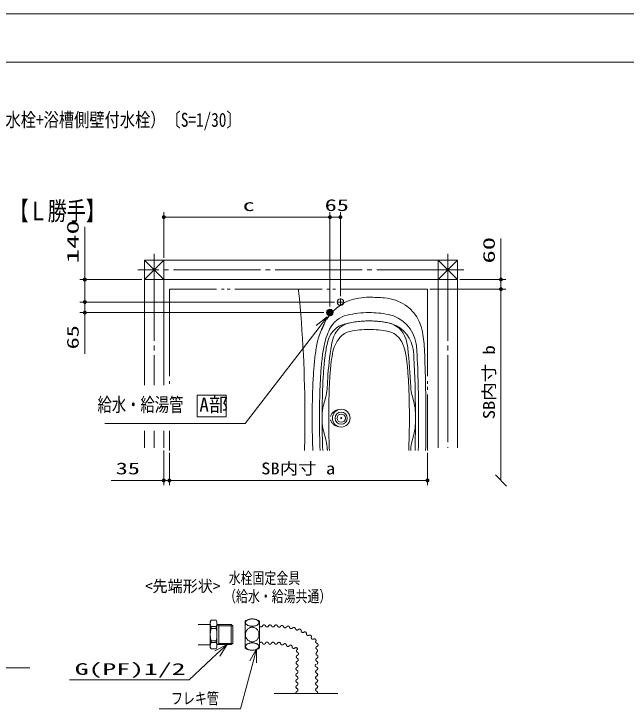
# Model space of a CAD drawing. Units: millimetres on the paper. Extents: x -305 to 305, y -152 to 152.
# Drawn here: x -149.7 to -23.2, y 4.5 to 148.5 of the extents above; entities that cross this region are included whole.
import ezdxf
from ezdxf.enums import TextEntityAlignment as Align

# ---------------------------------------------------------------- set-up
doc = ezdxf.new("R2010")
doc.units = ezdxf.units.MM
for name, pattern in [('LONG_CHAIN', [21, 18, -1, 1, -1]), ('LONG_DASHED2', [13, 12, -1]), ('LONG_DOUBLE_CHAIN', [21.8, 18, -1, 0.6, -0.6, 0.6, -1])]:
    doc.linetypes.add(name, pattern=pattern)
doc.layers.add('0-0_PV', color=7, linetype='Continuous')
for name, color, linetype, lineweight in [('0-1_RV', 7, 'Continuous', 9), ('0-2_0', 7, 'Continuous', 9), ('0-4_図面枠', 3, 'Continuous', 9), ('0-5_DEFPOINTS', 7, 'Continuous', 9)]:
    doc.layers.add(name, color=color, linetype=linetype, lineweight=lineweight)
doc.styles.add('ＭＳ ゴシック', font='')
doc.styles.get('ＭＳ ゴシック').set_extended_font_data('MS Gothic')

# ---------------------------------------------------------------- blocks, each defined once
blk = doc.blocks.new('_DOTSMALL')
at = {"layer": '0-2_0'}
for p, q in [((0.0746, 0.1), (-0.0746, 0.1)), ((0.1223, -0.0248), (-0.1223, -0.0248))]:
    blk.add_line(p, q, dxfattribs=at)
for points in [[(0.125, 0), (0.124, 0.0157), (0.1211, 0.0311), (0.1162, 0.046), (0.1095, 0.0602), (0.1011, 0.0735), (0.0911, 0.0856), (0.0797, 0.0963), (0.067, 0.1055), (0.0532, 0.1131), (0.0386, 0.1189), (0.0234, 0.1228), (0.0078, 0.1248), (-0.0078, 0.1248), (-0.0234, 0.1228), (-0.0386, 0.1189), (-0.0532, 0.1131), (-0.067, 0.1055), (-0.0797, 0.0963), (-0.0911, 0.0856), (-0.1011, 0.0735), (-0.1095, 0.0602), (-0.1162, 0.046), (-0.1211, 0.0311), (-0.124, 0.0157), (-0.125, 0), (0, 0)], [(-0.125, 0), (-0.124, -0.0157), (-0.1211, -0.0311), (-0.1162, -0.046), (-0.1095, -0.0602), (-0.1011, -0.0735), (-0.0911, -0.0856), (-0.0797, -0.0963), (-0.067, -0.1055), (-0.0532, -0.1131), (-0.0386, -0.1189), (-0.0234, -0.1228), (-0.0078, -0.1248), (0.0078, -0.1248), (0.0234, -0.1228), (0.0386, -0.1189), (0.0532, -0.1131), (0.067, -0.1055), (0.0797, -0.0963), (0.0911, -0.0856), (0.1011, -0.0735), (0.1095, -0.0602), (0.1162, -0.046), (0.1211, -0.0311), (0.124, -0.0157), (0.125, 0), (0, 0)]]:
    blk.add_lwpolyline(points, close=True, dxfattribs=at)
blk = doc.blocks.new('_OBLIQUE')
at = {"layer": '0-2_0'}
blk.add_line((-0.5, -0.5), (0.5, 0.5), dxfattribs=at)
blk = doc.blocks.new('_OPEN30')
at = {"layer": '0-2_0'}
blk.add_line((0, 0), (-1, 0), dxfattribs=at)
blk.add_lwpolyline([(-1, 0.2679), (0, 0), (-1, -0.2679)], dxfattribs=at)

msp = doc.modelspace()

# ---------------------------------------------------------------- linework, layer by layer
at = {"layer": '0-1_RV'}
for p, q in [((-118.701, 98.067), (-118.701, 107.477)), ((-84.368, 87.994), (-84.368, 107.477)), ((-82.201, 90.16), (-82.201, 107.477)), ((-118.701, 106.477), (-84.368, 106.477)), ((-84.368, 106.477), (-82.201, 106.477)), ((-135.015, 93.567), (-135.015, 104.491)), ((-49.024, 93.567), (-49.024, 102.078)), ((-118.701, 97.567), (-122.701, 93.567)), ((-118.701, 93.567), (-122.701, 97.567)), ((-122.701, 97.567), (-122.701, 71.71)), ((-58.035, 97.567), (-122.701, 97.567)), ((-118.701, 97.567), (-118.701, 71.71)), ((-58.035, 97.567), (-62.035, 93.567)), ((-58.035, 93.567), (-62.035, 97.567)), ((-62.035, 97.567), (-62.035, 58.734)), ((-58.035, 97.567), (-58.035, 58.734)), ((-123.201, 93.567), (-136.015, 93.567)), ((-135.015, 88.901), (-135.015, 93.567)), ((-58.035, 93.567), (-122.701, 93.567)), ((-57.535, 93.567), (-48.024, 93.567)), ((-49.024, 93.567), (-49.024, 91.567)), ((-135.015, 89.054), (-135.015, 91.374)), ((-135.015, 91.247), (-135.015, 88.927)), ((-90.835, 91.567), (-90.835, 91.233)), ((-63.701, 91.567), (-48.024, 91.567)), ((-49.024, 91.567), (-49.024, 52.012)), ((-49.024, 91.247), (-49.024, 88.927)), ((-83.453, 88.901), (-136.015, 88.901)), ((-135.015, 86.734), (-135.015, 88.901)), ((-85.619, 86.734), (-136.015, 86.734)), ((-135.015, 86.734), (-135.015, 78.181)), ((-83.704, 86.767), (-85.032, 86.767)), ((-83.725, 86.567), (-85.012, 86.567)), ((-83.745, 86.967), (-84.991, 86.967)), ((-83.864, 87.167), (-84.872, 87.167)), ((-84.16, 87.367), (-84.576, 87.367)), ((-84.16, 87.367), (-84.576, 87.367)), ((-83.813, 86.367), (-84.923, 86.367)), ((-84.021, 86.167), (-84.715, 86.167)), ((-111.8, 69.684), (-111.8, 65.188)), ((-111.8, 69.684), (-105.8, 69.684)), ((-105.8, 69.684), (-105.8, 65.188)), ((-85.175, 69.593), (-85.714, 67.552)), ((-67.394, 69.593), (-66.979, 68.018)), ((-111.8, 65.188), (-105.8, 65.188)), ((-122.701, 62.252), (-122.701, 58.734)), ((-118.701, 62.252), (-118.701, 58.734)), ((-85.175, 60.208), (-85.714, 62.249)), ((-67.395, 60.186), (-66.979, 61.765)), ((-118.701, 58.234), (-118.701, 51.012)), ((-117.535, 57.734), (-117.535, 51.012)), ((-64.201, 57.734), (-64.201, 51.012)), ((-118.701, 52.012), (-129.575, 52.012)), ((-117.535, 52.012), (-118.701, 52.012)), ((-64.201, 52.012), (-117.535, 52.012)), ((-108.911, 23.092), (-109.081, 22.797)), ((-108.911, 23.092), (-107.874, 23.092)), ((-107.874, 23.092), (-107.704, 22.797)), ((-109.081, 22.255), (-111.627, 22.255)), ((-109.081, 17.482), (-109.081, 22.797)), ((-107.874, 21.797), (-108.911, 21.797)), ((-108.911, 21.426), (-108.911, 21.797)), ((-107.874, 21.426), (-107.874, 21.797)), ((-107.704, 17.482), (-107.704, 22.797)), ((-107.704, 22.202), (-104.749, 22.202)), ((-107.308, 21.973), (-107.704, 22.202)), ((-107.308, 18.077), (-107.308, 22.202)), ((-107.308, 21.973), (-104.453, 21.973)), ((-104.749, 18.077), (-104.749, 22.202)), ((-104.749, 22.202), (-104.453, 21.973)), ((-104.453, 18.306), (-104.453, 21.973)), ((-107.874, 21.426), (-108.911, 21.426)), ((-107.874, 18.853), (-108.911, 18.853)), ((-108.911, 18.853), (-108.911, 18.482)), ((-107.874, 18.853), (-107.874, 18.482)), ((-109.081, 18.024), (-111.627, 18.024)), ((-108.911, 17.187), (-109.081, 17.482)), ((-107.874, 18.482), (-108.911, 18.482)), ((-107.874, 17.187), (-107.704, 17.482)), ((-107.308, 18.306), (-107.704, 18.077)), ((-107.704, 18.077), (-104.749, 18.077)), ((-107.308, 18.306), (-104.453, 18.306)), ((-104.749, 18.077), (-104.453, 18.306)), ((-108.911, 17.187), (-107.874, 17.187)), ((-82.735, 7.983), (-95.903, 7.983))]:
    msp.add_line(p, q, dxfattribs=at)
at = {"layer": '0-1_RV', "linetype": 'LONG_CHAIN'}
for p, q in [((-120.701, 98.901), (-120.701, 71.71)), ((-60.035, 98.901), (-60.035, 58.734)), ((-56.701, 95.567), (-124.035, 95.567)), ((-82.201, 89.652), (-82.201, 88.149)), ((-82.953, 88.901), (-81.45, 88.901)), ((-85.119, 86.742), (-83.617, 86.742)), ((-84.368, 87.485), (-84.368, 85.983)), ((-120.701, 62.252), (-120.701, 58.734))]:
    msp.add_line(p, q, dxfattribs=at)
at = {"layer": '0-1_RV', "linetype": 'LONG_DOUBLE_CHAIN'}
for p, q in [((-64.201, 91.567), (-64.201, 58.234)), ((-117.535, 62.252), (-117.535, 58.234))]:
    msp.add_line(p, q, dxfattribs=at)
at = {"layer": '0-1_RV', "linetype": 'LONG_DASHED2'}
for p, q in [((-101.914, 17.337), (-101.914, 22.942)), ((-98.927, 17.337), (-98.927, 22.942))]:
    msp.add_line(p, q, dxfattribs=at)
at = {"layer": '0-1_RV', "linetype": 'LONG_DOUBLE_CHAIN'}
msp.add_lwpolyline([(-64.201, 91.567), (-117.535, 91.567), (-117.535, 71.71)], dxfattribs=at)
at = {"layer": '0-1_RV'}
for points in [[(-130.874, 63.826), (-101.901, 63.826), (-86.623, 83.628)], [(-146.4, 13.245), (-172.275, 13.245), (-178.115, 17.138)], [(-138.16, 10.753), (-113.476, 10.753), (-107.643, 16.203)], [(-119.663, 4.754), (-102.826, 4.754), (-100.226, 14.485)]]:
    msp.add_lwpolyline(points, dxfattribs=at)
for centre, radius in [((-82.201, 88.901), 0.667), ((-84.368, 86.734), 0.667), ((-84.368, 86.734), 0.667), ((-82.035, 64.901), 1.833), ((-82.035, 64.901), 1.25), ((-82.035, 64.901), 0.85), ((-82.035, 64.901), 0.1), ((-82.035, 64.901), 0.0833)]:
    msp.add_circle(centre, radius, dxfattribs=at)
for centre, radius, start, end in [((-356.868, 64.901), 267.333, 0, 5.65274), ((-77.056, 80.511), 9.333, 98.32029, 148.83966), ((-76.285, 75.234), 14.667, 90, 98.32029), ((-76.285, 53.234), 36.667, 85.04556, 90.00001), ((-73.982, 79.801), 10, 71.53272, 85.04556), ((-73.454, 81.382), 8.333, 9.28127, 71.53272), ((-76.285, 66.734), 20, 90.00001, 103.15011), ((-76.285, 66.734), 20, 78.67196, 89.99999), ((-71.352, 77.062), 16, 148.83966, 168.99136), ((-79.622, 81.016), 5.333, 103.15011, 154.44401), ((-73.797, 79.154), 7.333, 8.84605, 78.67196), ((-80.219, 79.828), 4.667, 104.86629, 162.67678), ((-79.476, 80.346), 4.333, 101.75518, 159.23385), ((-73.641, 78.246), 6.5, 12.83848, 78.70658), ((-73.315, 79.88), 4.833, 17.53385, 78.69881), ((-86.934, 82.76), 0.333, 355.49509, 355.53069), ((-86.934, 82.76), 0.333, 355.49509, 355.53069), ((-71.352, 77.062), 14.5, 154.44401, 168.99136), ((-79.483, 79.251), 3.667, 101.2935, 140.84625), ((-76.285, 63.234), 20, 90.00001, 101.2935), ((-76.285, 63.234), 20, 78.70658, 89.99999), ((-73.151, 78.924), 4, 30.82918, 78.70658), ((-98.126, 77.35), 33.333, 2.3783, 9.28127), ((-71.351, 77.062), 13.956, 162.67678, 168.99136), ((-74.178, 78.336), 10, 159.23385, 170.54618), ((-76.622, 76.958), 7.333, 141.07337, 169.92767), ((-76.62, 76.933), 8, 10.13814, 30.34449), ((-77.908, 78.376), 9.667, 6.17303, 17.83526), ((-52.374, 73.37), 35.333, 168.99136, 173.72789), ((-52.374, 73.37), 33.833, 168.99136, 173.72789), ((-52.373, 73.37), 33.289, 168.99136, 173.72789), ((-19.265, 69.193), 65.669, 170.54618, 176.68288), ((-183.221, 66.299), 115.67, 2.50435, 6.51084), ((-79.982, 76.815), 13, 2.90472, 12.77744), ((-81.043, 78.026), 14.667, 3.00057, 8.84605), ((-52.417, 72.659), 31.917, 169.92766, 174.03081), ((-100.152, 72.659), 31.917, 5.96919, 10.25433), ((-333.201, 64.901), 267.167, 0, 2.98086), ((-397.868, 64.901), 333.333, 360, 2.3783), ((-19.24, 69.728), 68.667, 173.72789, 176.37678), ((-19.24, 69.728), 67.167, 173.72789, 176.37678), ((-19.239, 69.728), 66.623, 173.72789, 176.37678), ((-333.201, 64.901), 266.5, 0.2203, 2.70422), ((-19.265, 69.193), 65.25, 174.03081, 176.68288), ((-133.305, 69.193), 65.25, 3.31712, 5.96919), ((30.66, 66.568), 118.667, 176.37678, 178.08861), ((30.66, 66.568), 117.167, 176.37678, 178.08861), ((30.661, 66.568), 116.623, 176.37678, 178.08861), ((30.647, 66.269), 115.667, 176.64806, 177.48115), ((30.652, 66.299), 115.25, 176.68288, 178.39679), ((-183.221, 66.299), 115.25, 1.60321, 3.31712), ((-93.233, 71.719), 8.333, 345.23097, 357.48115), ((-59.336, 71.718), 8.333, 182.50435, 194.76903), ((80.632, 64.901), 168.667, 178.08861, 180), ((80.632, 64.901), 167.167, 178.08861, 180), ((80.633, 64.901), 166.623, 178.0845, 180), ((80.632, 64.901), 165.25, 178.39679, 180), ((-233.201, 64.901), 165.25, 0, 1.60321), ((-75.037, 65.893), 8.333, 0.2203, 14.76903), ((-77.656, 65.428), 8.333, 165.23097, 179.80924), ((-356.868, 64.901), 267.333, 358.57103, 0), ((80.632, 64.901), 168.667, 180, 181.91139), ((80.632, 64.901), 167.167, 180, 181.91139), ((80.633, 64.901), 166.623, 180, 181.9155), ((80.632, 64.901), 165.25, 180, 181.60321), ((-233.201, 64.901), 165.25, 358.39679, 0), ((-333.201, 64.901), 266.5, 0, 0.2203), ((-333.201, 64.901), 266.5, 359.77559, 0), ((-333.201, 64.901), 267.167, 358.57014, 0), ((-397.868, 64.901), 333.333, 358.85401, 0), ((-77.656, 64.374), 8.333, 180.19076, 194.76903), ((-75.037, 63.889), 8.333, 345.23158, 359.77559), ((-333.201, 64.901), 266.5, 358.56656, 359.77559), ((30.66, 63.233), 118.667, 181.91139, 182.41437), ((30.66, 63.233), 117.167, 181.91139, 182.4453), ((30.661, 63.233), 116.623, 181.91139, 182.45671), ((-93.233, 58.082), 8.333, 2.51885, 14.76903), ((30.652, 63.502), 115.25, 181.60321, 182.61976), ((-183.221, 63.502), 115.25, 357.38024, 358.39679), ((-59.337, 58.061), 8.333, 165.23158, 177.4855), ((30.647, 63.532), 115.667, 182.51885, 182.62528), ((-183.221, 63.502), 115.67, 357.38976, 357.4855), ((-107.767, 22.445), 1.315, 150.49548, 209.50448), ((-109.018, 22.445), 1.315, 330.49681, 29.50323), ((-104.138, 20.139), 4.943, 164.90978, 195.09022), ((-112.647, 20.139), 4.943, 344.90996, 15.09004), ((-107.767, 17.834), 1.315, 150.49548, 209.50448), ((-109.018, 17.834), 1.315, 330.49681, 29.50323)]:
    msp.add_arc(centre, radius, start, end, dxfattribs=at)
at = {"layer": '0-1_RV', "linetype": 'LONG_DOUBLE_CHAIN'}
for start, end in [(90.00001, 104.86629), (78.70658, 89.99999)]:
    msp.add_arc((-76.285, 65.007), 20, start, end, dxfattribs=at)
at = {"layer": '0-1_RV', "linetype": 'LONG_DASHED2'}
for centre, radius, start, end in [((-100.421, 20.588), 2.788, 57.60761, 122.39224), ((-98.611, 22.042), 0.335, 201.56802, 338.43223), ((-97.989, 21.796), 0.335, 21.56802, 158.43165), ((-97.367, 22.042), 0.335, 201.56802, 338.43223), ((-96.744, 21.796), 0.335, 21.56802, 158.43165), ((-96.122, 22.042), 0.335, 201.56802, 338.43223), ((-95.499, 21.796), 0.335, 21.56802, 158.43165), ((-94.866, 22.009), 0.335, 195.56802, 332.43223), ((-94.273, 21.7), 0.335, 15.56802, 152.43165), ((-93.628, 21.879), 0.335, 195.56802, 332.43223), ((-93.035, 21.569), 0.335, 15.56802, 152.43165), ((-92.38, 21.698), 0.335, 186.56802, 323.43223), ((-91.842, 21.299), 0.335, 6.56802, 143.43165), ((-91.139, 21.404), 0.335, 180.55783, 317.42204), ((-90.646, 20.951), 0.335, 0.55783, 137.42145), ((-89.966, 20.886), 0.335, 166.13802, 303.00223), ((-89.555, 20.36), 0.335, 356.13802, 133.00164), ((-88.902, 20.259), 0.335, 166.13802, 303.00223), ((-88.532, 19.701), 0.335, 347.35529, 124.21891), ((-87.902, 19.501), 0.335, 157.35529, 294.2195), ((-87.576, 18.919), 0.335, 347.35529, 124.21891), ((-86.983, 18.654), 0.335, 144.5759, 256.25417), ((-100.421, 19.691), 2.788, 237.60767, 302.39233), ((-98.611, 18.236), 0.335, 21.56777, 158.43198), ((-97.989, 18.482), 0.335, 201.56835, 338.43198), ((-97.367, 18.236), 0.335, 21.56777, 158.43198), ((-96.744, 18.482), 0.335, 201.56835, 338.43198), ((-96.122, 18.236), 0.335, 21.56777, 158.43198), ((-95.499, 18.482), 0.335, 201.56835, 338.43198), ((-94.892, 18.205), 0.335, 15.56802, 152.43165), ((-94.237, 18.333), 0.335, 186.56802, 323.43223), ((-93.699, 17.934), 0.335, 6.56802, 143.43165), ((-93.034, 18.01), 0.335, 186.56802, 323.43223), ((-92.497, 17.612), 0.335, 6.56802, 143.43165), ((-91.833, 17.607), 0.335, 172.56802, 309.43223), ((-91.39, 17.105), 0.335, 356.56802, 133.43165), ((-86.92, 17.381), 0.335, 101.65932, 238.52353), ((-87.153, 18), 0.335, 299.65932, 76.52294), ((-90.985, 15.526), 0.335, 109.65932, 246.52353), ((-90.943, 16.77), 0.335, 109.65932, 246.52353), ((-91.21, 16.156), 0.335, 289.65932, 66.52294), ((-86.912, 16.168), 0.335, 109.65932, 246.52353), ((-87.269, 16.81), 0.335, 281.65932, 58.52294), ((-87.178, 15.554), 0.335, 289.65932, 66.52294), ((-91.026, 14.282), 0.335, 109.65932, 246.52353), ((-91.252, 14.912), 0.335, 289.65932, 66.52294), ((-86.953, 14.924), 0.335, 109.65932, 246.52353), ((-87.22, 14.31), 0.335, 289.65932, 66.52294), ((-91.057, 13.042), 0.335, 111.56835, 248.43198), ((-91.293, 13.668), 0.335, 289.65932, 66.52294), ((-87.071, 13.737), 0.335, 129.65932, 266.52353), ((-87.224, 13.096), 0.335, 289.65932, 66.52294), ((-91.057, 11.797), 0.335, 111.56835, 248.43198), ((-91.303, 12.419), 0.335, 291.56777, 68.43198), ((-86.989, 12.47), 0.335, 111.56802, 248.43223), ((-86.989, 11.225), 0.335, 111.56802, 248.43223), ((-87.235, 11.847), 0.335, 291.56802, 68.43165), ((-91.057, 10.552), 0.335, 111.56835, 248.43198), ((-91.303, 11.175), 0.335, 291.56777, 68.43198), ((-91.303, 9.93), 0.335, 291.56777, 68.43198), ((-86.989, 9.98), 0.335, 111.56802, 248.43223), ((-87.235, 10.603), 0.335, 291.56802, 68.43165), ((-91.057, 9.307), 0.335, 111.56835, 248.43198), ((-91.303, 8.685), 0.335, 291.56777, 68.43198), ((-86.989, 8.735), 0.335, 111.56802, 248.43223), ((-87.235, 9.358), 0.335, 291.56802, 68.43165), ((-91.057, 8.063), 0.335, 111.56835, 193.81081), ((-87.235, 8.113), 0.335, 337.10452, 68.43165)]:
    msp.add_arc(centre, radius, start, end, dxfattribs=at)
at = {"layer": '0-1_RV', "linetype": 'LONG_DOUBLE_CHAIN'}
for start_param, end_param in [(1.8417156, 2.9651174), (3.3180679, 4.4414697)]:
    msp.add_ellipse((-82.035, 64.901), major_axis=(2.25, 0), ratio=0.814815, start_param=start_param, end_param=end_param, dxfattribs=at)
at = {"layer": '0-1_RV', "linetype": 'LONG_DASHED2'}
for centre, major_axis, ratio in [((-100.421, 22.619), (1.394, 0), 0.541075), ((-100.421, 20.139), (0, -1.509), 0.924091), ((-100.421, 17.66), (1.394, 0), 0.541075)]:
    msp.add_ellipse(centre, major_axis=major_axis, ratio=ratio, dxfattribs=at)
at = {"layer": '0-4_図面枠'}
msp.add_lwpolyline([(-291.017, -138.498), (108.983, -138.498), (108.983, 138.502), (-291.017, 138.502)], close=True, dxfattribs=at)
at = {"layer": '0-5_DEFPOINTS'}
msp.add_line((118.983, 148.502), (-301.017, 148.502), dxfattribs=at)

# ---------------------------------------------------------------- block references
at = {"layer": '0-1_RV'}
for name, p, xscale, yscale, rotation in [('_DOTSMALL', (-118.701, 106.477), 2.32, 2.32, 180), ('_DOTSMALL', (-84.368, 106.477), 2.32, 2.32, 180), ('_DOTSMALL', (-135.015, 93.567), 2.32, 2.32, 90), ('_DOTSMALL', (-49.024, 93.567), 2.32, 2.32, 90), ('_DOTSMALL', (-49.024, 91.567), 2.32, 2.32, 270), ('_DOTSMALL', (-49.024, 91.567), 2.32, 2.32, 90), ('_DOTSMALL', (-135.015, 88.901), 2.32, 2.32, 270), ('_DOTSMALL', (-135.015, 88.901), 2.32, 2.32, 90), ('_DOTSMALL', (-135.015, 86.734), 2.32, 2.32, 270), ('_OPEN30', (-84.931, 85.821), 2.77, 2.77, 52.3497), ('_DOTSMALL', (-117.535, 52.012), 2.32, 2.32, 180), ('_DOTSMALL', (-117.535, 52.012), 2.32, 2.32, 180), ('_OBLIQUE', (-49.024, 52.012), 2.32, 2.32, 270), ('_OPEN30', (-105.619, 18.094), 2.77, 2.77, 43.05609), ('_OPEN30', (-99.511, 17.161), 2.77, 2.77, 75.04361)]:
    msp.add_blockref(name, p, dxfattribs=dict(at, xscale=xscale, yscale=yscale, rotation=rotation))
at = {"layer": '0-1_RV', "xscale": 2.32, "yscale": 2.32}
for p in [(-84.368, 106.477), (-82.201, 106.477), (-118.701, 52.012), (-64.201, 52.012)]:
    msp.add_blockref('_DOTSMALL', p, dxfattribs=at)

# ---------------------------------------------------------------- texts
at = {"layer": '0-0_PV', "style": 'ＭＳ ゴシック', "width": 0.8}
msp.add_text('■【給水・給湯・追焚用接続】浴槽パンなし\u3000浴槽下接続\u3000裏配管Aなし（壁付水栓+浴槽側壁付水栓）〔S=1/30〕', height=2.886, dxfattribs=at).set_placement((-263.188, 124.297), align=Align.BOTTOM_LEFT)
at = {"layer": '0-1_RV', "style": 'ＭＳ ゴシック'}
for s, height, width, p in [('【Ｌ勝手】', 3.848, 0.75, (-150.556, 104.678)), ('c', 2.441, 1.5, (-102.381, 107.007)), ('65', 2.441, 1.5, (-85.448, 107.007)), ('給水・給湯管\u3000', 2.889, 0.75, (-132.383, 65.381)), ('35', 2.441, 1.5, (-128.622, 52.542)), ('SB内寸 a', 2.441, 1.15, (-98.573, 52.542)), ('水栓固定金具', 2.405, 0.75, (-105.279, 29.905)), ('<先端形状>', 2.405, 0.95, (-122.569, 28.241)), ('（給水・給湯共通）', 2.405, 0.75, (-106.238, 26.12)), ('G(PF)1/2', 2.405, 1.75, (-137.11, 11.09)), ('フレキ管', 2.405, 0.75, (-117.191, 5.017))]:
    msp.add_text(s, height=height, dxfattribs=dict(at, width=width)).set_placement(p, align=Align.BOTTOM_LEFT)
for s, height, width, p in [('140', 2.444, 1.8, (-135.545, 96.887)), ('60', 2.441, 1.65, (-49.554, 96.887)), ('65', 2.441, 1.5, (-135.545, 79.134)), ('SB内寸 b', 2.441, 1.15, (-49.554, 64.681))]:
    msp.add_text(s, height=height, rotation=90, dxfattribs=dict(at, width=width)).set_placement(p, align=Align.BOTTOM_LEFT)
msp.add_text('A部', height=2.886, dxfattribs=at).set_placement((-111.345, 65.381), align=Align.BOTTOM_LEFT)

doc.saveas('drawing.dxf')
